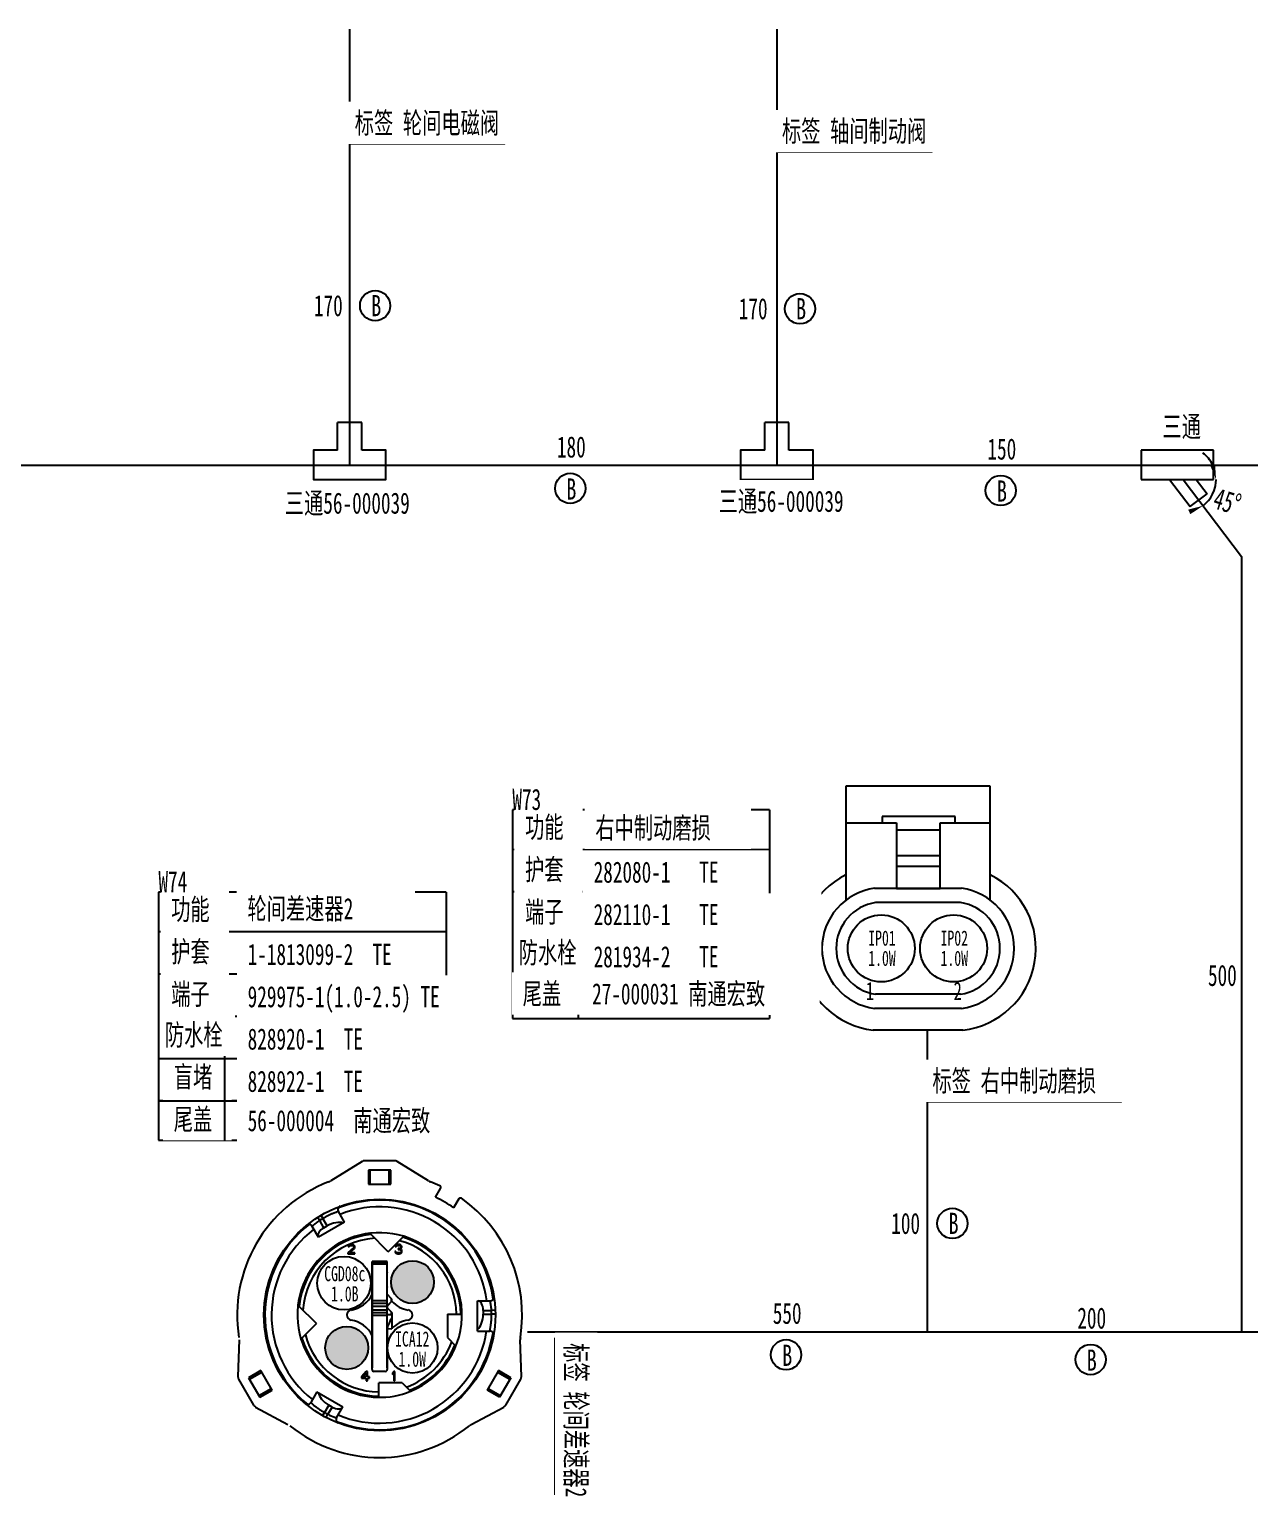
# Model space of a CAD drawing. Header units: millimetres. Extents: x 3853 to 7217, y 3585 to 4426.
# Drawn here: x 6577.7 to 6779.6, y 3936.1 to 4177.1 of the extents above; entities that cross this region are included whole.
import ezdxf

# ---------------------------------------------------------------- set-up
doc = ezdxf.new("R2010")
doc.units = ezdxf.units.MM
doc.layers.add('_0', color=7, linetype='Continuous', lineweight=25)
doc.styles.add('标准', font='', dxfattribs={"width": 0.667})
doc.styles.get('标准').set_extended_font_data('SimSun')

msp = doc.modelspace()

# ---------------------------------------------------------------- hatches: boundary and pattern name
at = {"layer": '_0', "linetype": 'ByBlock', "lineweight": -3}
h = msp.add_hatch(color=0, dxfattribs=at)
h.dxf.hatch_style = 1
edge = h.paths.add_edge_path()
edge.add_ellipse((6641.12, 3969.97), major_axis=(3.54, 0), ratio=1, start_angle=0, end_angle=360)
h = msp.add_hatch(color=0, dxfattribs=at)
h.dxf.hatch_style = 1
edge = h.paths.add_edge_path()
edge.add_arc((6630.23, 3959.08), 3.54, 0, 360)

# ---------------------------------------------------------------- linework, layer by layer
at = {"layer": '_0', "color": 0, "linetype": 'ByBlock', "lineweight": -3}
for p, q in [((6630.71, 4177.08), (6630.71, 4105.06)), ((6701.34, 4177.08), (6701.34, 4105.06)), ((6628.73, 4107.48), (6628.73, 4112.06)), ((6632.71, 4112.06), (6628.73, 4112.06)), ((6632.71, 4107.48), (6632.71, 4112.06)), ((6699.36, 4107.48), (6699.36, 4112.06)), ((6703.34, 4112.06), (6699.36, 4112.06)), ((6703.34, 4107.48), (6703.34, 4112.06)), ((6773.57, 4107.48), (6761.57, 4107.48)), ((6773.57, 4107.48), (6761.57, 4107.48)), ((6761.57, 4107.48), (6761.57, 4102.65)), ((4904.13, 4105.01), (7107.1, 4105.01)), ((6766.27, 4102.65), (6769.69, 4098.15)), ((6736.65, 4051.96), (6712.78, 4051.96)), ((6712.78, 4051.96), (6712.78, 4033.1)), ((6736.65, 4033.09), (6736.65, 4051.96)), ((6700.13, 4048.01), (6657.62, 4048.01)), ((6668.52, 4048.01), (6668.53, 4013.53)), ((6712.78, 4045.91), (6721.12, 4045.91)), ((6730.82, 4046.92), (6718.79, 4046.92)), ((6718.79, 4046.92), (6718.79, 4045.91)), ((6721.12, 4045.91), (6721.12, 4035.05)), ((6728.36, 4035.05), (6728.36, 4045.91)), ((6728.36, 4045.91), (6736.65, 4045.91)), ((6730.82, 4045.91), (6730.82, 4046.92)), ((6728.36, 4044.65), (6721.12, 4044.65)), ((6721.12, 4044.65), (6721.12, 4040.48)), ((6721.12, 4040.48), (6728.36, 4040.48)), ((6728.36, 4038.64), (6721.12, 4038.64)), ((6728.36, 4038.64), (6721.12, 4038.64)), ((6646.7, 4034.42), (6599.1, 4034.42)), ((6657.6, 4034.51), (6700.13, 4034.51)), ((6731.9, 4035.05), (6717.52, 4035.05)), ((6721.12, 4035.05), (6728.36, 4035.05)), ((6731.74, 4032.7), (6717.68, 4032.7)), ((6657.61, 4027.51), (6700.13, 4027.51)), ((6657.62, 4027.51), (6700.13, 4027.51)), ((6599.09, 4020.92), (6646.7, 4020.92)), ((6657.62, 4020.51), (6700.13, 4020.52)), ((6731.74, 4017.55), (6717.68, 4017.55)), ((6731.9, 4015.2), (6717.52, 4015.2)), ((6599.1, 4013.92), (6646.7, 4013.92)), ((6599.1, 4013.92), (6646.7, 4013.92)), ((6657.62, 4013.52), (6700.13, 4013.54)), ((6732.12, 4011.61), (6717.3, 4011.61)), ((6732.12, 4011.61), (6717.3, 4011.61)), ((6726.23, 4011.61), (6726.23, 3961.7)), ((6646.69, 3999.93), (6599.09, 3999.93)), ((6632.78, 3989.92), (6627.58, 3986.7)), ((6638.16, 3990.03), (6633.19, 3990.03)), ((6633.81, 3988.48), (6633.81, 3986.14)), ((6637.54, 3988.48), (6633.81, 3988.48)), ((6634.12, 3986.14), (6634.12, 3988.48)), ((6637.23, 3986.14), (6637.23, 3988.48)), ((6637.54, 3986.14), (6637.54, 3988.48)), ((6643.77, 3986.7), (6638.57, 3989.92)), ((6633.81, 3986.14), (6637.54, 3986.14)), ((6644.91, 3983.99), (6645.75, 3985.45)), ((6648.76, 3983.72), (6647.91, 3982.25)), ((6625.43, 3980.67), (6625.76, 3980.15)), ((6625.97, 3981.01), (6626.29, 3980.48)), ((6629.88, 3979.86), (6628.86, 3981.62)), ((6625.57, 3977.37), (6624.52, 3979.18)), ((6629.88, 3979.86), (6625.57, 3977.37)), ((6626.45, 3978.95), (6625.76, 3980.15)), ((6626.99, 3979.26), (6626.29, 3980.48)), ((6626.45, 3978.95), (6626.99, 3979.26)), ((6630.49, 3975.96), (6630.46, 3975.83)), ((6630.46, 3975.83), (6630.62, 3975.83)), ((6630.62, 3976.09), (6630.49, 3975.96)), ((6630.75, 3976.16), (6630.62, 3976.09)), ((6630.62, 3975.83), (6630.69, 3975.93)), ((6630.69, 3975.93), (6630.78, 3975.99)), ((6630.98, 3976.19), (6630.75, 3976.16)), ((6630.78, 3975.99), (6630.95, 3976.03)), ((6630.95, 3976.03), (6631.08, 3976.03)), ((6631.11, 3976.19), (6630.98, 3976.19)), ((6631.08, 3976.03), (6631.24, 3975.99)), ((6631.3, 3976.16), (6631.11, 3976.19)), ((6631.24, 3975.99), (6631.33, 3975.93)), ((6631.43, 3976.09), (6631.3, 3976.16)), ((6631.33, 3975.93), (6631.4, 3975.83)), ((6631.4, 3975.83), (6631.4, 3975.76)), ((6631.56, 3975.96), (6631.43, 3976.09)), ((6631.59, 3975.83), (6631.56, 3975.96)), ((6631.59, 3975.76), (6631.59, 3975.83)), ((6637.11, 3974.97), (6634.04, 3978.04)), ((6637.11, 3974.97), (6639.67, 3977.54)), ((6638.27, 3975.96), (6638.24, 3975.83)), ((6638.24, 3975.83), (6638.4, 3975.83)), ((6638.4, 3976.09), (6638.27, 3975.96)), ((6638.53, 3976.16), (6638.4, 3976.09)), ((6638.4, 3975.83), (6638.46, 3975.93)), ((6638.46, 3975.93), (6638.56, 3975.99)), ((6638.75, 3976.19), (6638.53, 3976.16)), ((6638.56, 3975.99), (6638.72, 3976.03)), ((6638.72, 3976.03), (6638.85, 3976.03)), ((6638.82, 3976.19), (6638.75, 3976.19)), ((6639.05, 3976.16), (6638.82, 3976.19)), ((6638.85, 3976.03), (6639.01, 3975.99)), ((6639.01, 3975.99), (6639.11, 3975.93)), ((6639.18, 3976.09), (6639.05, 3976.16)), ((6639.11, 3975.93), (6639.18, 3975.83)), ((6639.31, 3975.96), (6639.18, 3976.09)), ((6639.18, 3975.83), (6639.18, 3975.76)), ((6639.34, 3975.83), (6639.31, 3975.96)), ((6639.34, 3975.76), (6639.34, 3975.83)), ((6631.33, 3975.63), (6630.43, 3974.8)), ((6630.43, 3974.8), (6630.43, 3974.64)), ((6630.43, 3974.64), (6631.59, 3974.64)), ((6630.69, 3974.8), (6631.5, 3975.53)), ((6631.59, 3974.8), (6630.69, 3974.8)), ((6631.4, 3975.76), (6631.33, 3975.63)), ((6631.5, 3975.53), (6631.56, 3975.63)), ((6631.56, 3975.63), (6631.59, 3975.76)), ((6631.59, 3974.64), (6631.59, 3974.8)), ((6634.43, 3955.51), (6634.43, 3973.39)), ((6636.92, 3973.39), (6634.43, 3973.39)), ((6636.92, 3967.95), (6636.92, 3973.39)), ((6638.2, 3975), (6638.24, 3974.9)), ((6638.37, 3975), (6638.2, 3975)), ((6638.24, 3974.9), (6638.3, 3974.8)), ((6638.3, 3974.8), (6638.4, 3974.73)), ((6638.4, 3974.93), (6638.37, 3975)), ((6638.46, 3974.87), (6638.4, 3974.93)), ((6638.4, 3974.73), (6638.53, 3974.67)), ((6638.53, 3974.83), (6638.46, 3974.87)), ((6638.69, 3974.8), (6638.53, 3974.83)), ((6638.53, 3974.67), (6638.66, 3974.64)), ((6638.66, 3974.64), (6638.92, 3974.64)), ((6638.88, 3974.8), (6638.69, 3974.8)), ((6638.72, 3975.5), (6638.72, 3975.36)), ((6638.85, 3975.5), (6638.72, 3975.5)), ((6638.72, 3975.36), (6638.85, 3975.36)), ((6639.05, 3975.56), (6638.85, 3975.5)), ((6638.85, 3975.36), (6639.05, 3975.33)), ((6639.05, 3974.83), (6638.88, 3974.8)), ((6638.92, 3974.64), (6639.05, 3974.67)), ((6639.11, 3975.63), (6639.05, 3975.56)), ((6639.05, 3975.33), (6639.14, 3975.26)), ((6639.11, 3974.87), (6639.05, 3974.83)), ((6639.05, 3974.67), (6639.18, 3974.73)), ((6639.18, 3975.76), (6639.11, 3975.63)), ((6639.11, 3975.43), (6639.24, 3975.53)), ((6639.27, 3975.36), (6639.11, 3975.43)), ((6639.18, 3974.93), (6639.11, 3974.87)), ((6639.14, 3975.26), (6639.21, 3975.13)), ((6639.21, 3975), (6639.18, 3974.93)), ((6639.18, 3974.73), (6639.27, 3974.8)), ((6639.21, 3975.13), (6639.21, 3975)), ((6639.24, 3975.53), (6639.31, 3975.63)), ((6639.34, 3975.26), (6639.27, 3975.36)), ((6639.27, 3974.8), (6639.34, 3974.9)), ((6639.31, 3975.63), (6639.34, 3975.76)), ((6639.37, 3975.13), (6639.34, 3975.26)), ((6639.34, 3974.9), (6639.37, 3975)), ((6639.37, 3975), (6639.37, 3975.13)), ((6634.51, 3972.92), (6634.82, 3973.24)), ((6634.51, 3956.1), (6634.51, 3972.92)), ((6636.84, 3972.92), (6634.51, 3972.92)), ((6636.53, 3973.24), (6634.82, 3973.24)), ((6636.84, 3972.92), (6636.53, 3973.24)), ((6636.84, 3972.92), (6636.84, 3956.1)), ((6622.17, 3966.16), (6625.23, 3963.1)), ((6634.51, 3966.94), (6636.84, 3966.94)), ((6634.51, 3966.47), (6636.84, 3966.47)), ((6636.84, 3966), (6637.62, 3966.78)), ((6637.7, 3967.17), (6636.86, 3968.01)), ((6637.71, 3966.79), (6636.92, 3966)), ((6637.62, 3966.78), (6637.62, 3967.25)), ((6637.7, 3966.78), (6637.7, 3967.17)), ((6651.85, 3966.86), (6653.95, 3966.86)), ((6651.85, 3961.88), (6651.85, 3966.86)), ((6634.51, 3966), (6636.84, 3966)), ((6634.51, 3965.38), (6636.84, 3965.38)), ((6634.51, 3964.92), (6636.84, 3964.92)), ((6636.84, 3964.45), (6634.51, 3964.45)), ((6637.7, 3964.92), (6636.84, 3965.77)), ((6636.84, 3964.6), (6637.62, 3964.6)), ((6636.92, 3966), (6636.92, 3965.69)), ((6637.62, 3964.6), (6637.62, 3964.99)), ((6637.7, 3964.92), (6637.7, 3962.27)), ((6646.87, 3964.68), (6649.28, 3964.68)), ((6646.87, 3964.68), (6646.87, 3960.81)), ((6652.78, 3965.3), (6654.17, 3965.3)), ((6652.78, 3965.3), (6652.78, 3964.68)), ((6652.78, 3964.68), (6654.18, 3964.68)), ((6654.79, 3965.33), (6654.17, 3965.3)), ((6654.8, 3964.69), (6654.18, 3964.68)), ((6622.67, 3960.53), (6625.23, 3963.1)), ((6636.92, 3962.31), (6637.7, 3962.27)), ((6636.92, 3962.31), (6636.92, 3955.51)), ((6651.85, 3961.88), (6653.89, 3961.88)), ((6800.66, 3961.7), (6660.12, 3961.7)), ((6612.43, 3960.45), (6612.24, 3954.34)), ((6646.87, 3960.81), (6648.28, 3959.4)), ((6659.11, 3954.34), (6658.92, 3960.45)), ((6616.02, 3955.33), (6614, 3954.17)), ((6614, 3954.17), (6615.87, 3950.94)), ((6614.16, 3953.9), (6616.18, 3955.06)), ((6617.89, 3952.1), (6616.02, 3955.33)), ((6633.47, 3955.2), (6632.7, 3954.3)), ((6632.7, 3954.3), (6632.7, 3954.1)), ((6632.7, 3954.1), (6633.47, 3954.1)), ((6632.92, 3954.3), (6633.47, 3954.93)), ((6633.47, 3954.3), (6632.92, 3954.3)), ((6633.67, 3955.2), (6633.47, 3955.2)), ((6633.47, 3954.93), (6633.47, 3954.3)), ((6633.47, 3954.1), (6633.47, 3953.64)), ((6633.67, 3954.3), (6633.67, 3955.2)), ((6633.99, 3954.3), (6633.67, 3954.3)), ((6633.67, 3954.1), (6633.99, 3954.1)), ((6633.67, 3953.64), (6633.67, 3954.1)), ((6633.99, 3954.1), (6633.99, 3954.3)), ((6636.61, 3955.2), (6634.74, 3955.2)), ((6638.01, 3955.2), (6637.81, 3954.96)), ((6637.81, 3954.96), (6637.81, 3954.7)), ((6637.81, 3954.7), (6638.01, 3954.93)), ((6638.2, 3955.2), (6638.01, 3955.2)), ((6638.01, 3954.93), (6638.01, 3953.64)), ((6638.2, 3953.64), (6638.2, 3955.2)), ((6655.33, 3955.33), (6653.46, 3952.1)), ((6655.18, 3955.06), (6657.2, 3953.9)), ((6657.35, 3954.17), (6655.33, 3955.33)), ((6657.35, 3954.17), (6655.48, 3950.94)), ((6612.34, 3953.93), (6614.83, 3949.62)), ((6615.71, 3951.2), (6617.73, 3952.37)), ((6615.87, 3950.94), (6617.89, 3952.1)), ((6625.3, 3951.84), (6624.28, 3950.07)), ((6625.3, 3951.84), (6629.61, 3949.35)), ((6633.47, 3953.64), (6633.67, 3953.64)), ((6639.4, 3953.33), (6635.52, 3953.33)), ((6635.52, 3950.92), (6635.52, 3953.33)), ((6638.01, 3953.64), (6638.2, 3953.64)), ((6639.4, 3953.33), (6640.8, 3951.92)), ((6655.48, 3950.94), (6653.46, 3952.1)), ((6653.62, 3952.37), (6655.64, 3951.2)), ((6656.52, 3949.62), (6659.01, 3953.93)), ((6615.14, 3949.32), (6620.52, 3946.43)), ((6627.26, 3949.63), (6626.56, 3948.42)), ((6627.8, 3949.32), (6627.1, 3948.12)), ((6627.8, 3949.32), (6627.26, 3949.63)), ((6628.56, 3947.54), (6629.61, 3949.35)), ((6650.83, 3946.43), (6656.21, 3949.32)), ((6626.25, 3947.88), (6626.56, 3948.42)), ((6626.82, 3947.58), (6627.1, 3948.12))]:
    msp.add_line(p, q, dxfattribs=at)
at = {"layer": '_0', "color": 0}
for p, q in [((6778.2, 4089.92), (6778.2, 3961.7)), ((6657.62, 4041.51), (6700.13, 4041.5)), ((6599.1, 4027.92), (6646.7, 4027.91)), ((6599.09, 3993.43), (6646.69, 3993.42))]:
    msp.add_line(p, q, dxfattribs=at)
at = {"layer": '_0', "color": 0, "lineweight": -3}
for points in [[(6630.71, 4164.03), (6656.32, 4164.03), (6656.32, 4158.1), (6630.71, 4158.1)], [(6701.34, 4162.68), (6726.96, 4162.68), (6726.96, 4156.76), (6701.34, 4156.76)], [(6726.23, 4005.69), (6758.29, 4005.69), (6758.29, 3999.77), (6726.23, 3999.77)], [(6670.62, 3960.72), (6670.62, 3932.41), (6664.69, 3932.41), (6664.69, 3960.72)]]:
    msp.add_lwpolyline(points, close=True, dxfattribs=at)
at = {"layer": '_0', "color": 0, "linetype": 'ByBlock', "lineweight": -3}
for points in [[(6628.73, 4107.48), (6624.72, 4107.48), (6624.72, 4102.65), (6636.72, 4102.65), (6636.72, 4107.48), (6632.71, 4107.48)], [(6699.36, 4107.48), (6695.35, 4107.48), (6695.35, 4102.65), (6707.36, 4102.65), (6707.36, 4107.48), (6703.34, 4107.48)]]:
    msp.add_lwpolyline(points, dxfattribs=at)
at = {"layer": '_0', "color": 3, "linetype": 'ByBlock', "lineweight": -3}
for centre in [(6634.93, 4131.37), (6705.18, 4130.86), (6667.19, 4101.17)]:
    msp.add_circle(centre, 2.5, dxfattribs=at)
at = {"layer": '_0', "color": 0, "linetype": 'ByBlock', "lineweight": -3}
for centre, radius in [((6738.38, 4100.82), 2.5), ((6718.62, 4025.13), 5.53), ((6730.58, 4025.13), 5.53), ((6635.68, 3964.53), 19.13), ((6629.79, 3969.79), 4.42), ((6641.12, 3969.97), 3.54), ((6630.23, 3959.08), 3.54), ((6641.12, 3959.08), 4.14)]:
    msp.add_circle(centre, radius, dxfattribs=at)
at = {"layer": '_0', "linetype": 'ByBlock', "lineweight": -3}
for centre in [(6730.39, 3979.67), (6702.88, 3957.96), (6753.24, 3957.16)]:
    msp.add_circle(centre, 2.5, dxfattribs=at)
at = {"layer": '_0', "color": 0, "linetype": 'ByBlock', "lineweight": -3}
for centre, radius, start, end in [((6768.52, 4102.65), 5.46, 26.4793, 52.9587), ((6718.84, 4025.13), 13.6, 116.4828, 263.4859), ((6718.84, 4025.13), 13.6, 116.4828, 263.4859), ((6730.58, 4025.13), 13.6, 276.5141, 63.4987), ((6730.58, 4025.13), 13.6, 276.5141, 63.4987), ((6718.84, 4025.13), 10.02, 97.5927, 262.4073), ((6730.58, 4025.13), 10.02, 277.5927, 82.4073), ((6718.84, 4025.13), 7.67, 98.6806, 261.3194), ((6730.58, 4025.13), 7.67, 278.6806, 81.3194), ((6633.19, 3989.25), 0.778, 90, 121.7878), ((6638.16, 3989.25), 0.778, 58.2122, 90), ((6635.68, 3964.53), 23.56, 110.9746, 189.0254), ((6626.52, 3988.41), 2.02, 290.9746, 301.7878), ((6644.83, 3988.41), 2.02, 238.2122, 249.0254), ((6635.68, 3964.53), 23.56, 65.0485, 69.0254), ((6645.48, 3985.61), 0.311, 330, 65.0485), ((6635.68, 3964.53), 18.97, 7.9254, 111.1055), ((6635.68, 3964.53), 21.54, 55.3799, 64.6201), ((6649.03, 3983.56), 0.311, 54.9515, 150), ((6635.68, 3964.53), 23.56, 350.9746, 54.9515), ((6629.4, 3981.94), 0.622, 111.1121, 210), ((6635.68, 3964.53), 17.88, 7.4957, 111.4964), ((6635.68, 3964.53), 18.97, 127.9254, 231.1055), ((6635.68, 3964.53), 17.88, 127.4957, 231.4964), ((6623.98, 3978.87), 0.622, 30, 122.959), ((6635.68, 3964.53), 18.51, 120.4815, 122.4081), ((6635.68, 3964.53), 13.61, 72.9416, 197.0584), ((6635.68, 3964.53), 13.61, 96.8922, 173.1078), ((6635.68, 3964.53), 13.4, 96.1901, 173.8099), ((6635.68, 3964.53), 12.71, 93.6436, 176.3564), ((6635.68, 3964.53), 12.71, 0.7011, 75.1108), ((6635.68, 3964.53), 13.4, 0.665, 73.4152), ((6635.68, 3964.53), 13.61, 292.1344, 72.9416), ((6630.23, 3972.3), 4.28, 349.0575, 0), ((6641.12, 3972.3), 4.28, 180, 190.9425), ((6630.23, 3969.97), 4.28, 349.0575, 0), ((6641.12, 3969.97), 4.28, 180, 190.9425), ((6630.23, 3969.97), 4.67, 278.7974, 334.1581), ((6636.64, 3967.79), 0.311, 45, 48.2492), ((6641.12, 3969.97), 4.67, 222.8334, 261.2026), ((6653.95, 3967.48), 0.622, 270, 2.959), ((6631.08, 3964.53), 0.842, 98.7974, 261.2026), ((6641.12, 3961.42), 4.28, 143.1301, 167.9175), ((6640.28, 3964.53), 0.842, 278.6125, 81.2026), ((6635.68, 3964.53), 18.51, 0.4815, 2.4081), ((6635.68, 3964.53), 18.97, 247.9254, 351.1055), ((6635.68, 3964.53), 17.88, 247.4957, 351.4964), ((6630.23, 3959.08), 4.67, 25.8419, 81.2026), ((6630.23, 3961.42), 4.28, 349.0575, 10.9425), ((6641.12, 3961.42), 4.28, 169.0575, 190.9425), ((6641.1, 3959.08), 4.67, 98.6125, 136.85), ((6653.89, 3961.26), 0.622, 351.1121, 90), ((6635.68, 3964.53), 13.61, 197.0584, 292.1259), ((6635.68, 3964.53), 13.4, 196.5848, 269.335), ((6635.68, 3964.53), 12.71, 194.8892, 269.2989), ((6630.23, 3959.08), 4.28, 349.0575, 0), ((6641.12, 3959.08), 4.28, 180, 190.9425), ((6635.68, 3964.53), 12.71, 290.4163, 339.5837), ((6635.68, 3964.53), 13.4, 291.7581, 338.2419), ((6660.94, 3960.51), 2.02, 170.9746, 181.7878), ((6613.02, 3954.32), 0.778, 178.2122, 210), ((6633.73, 3956.1), 0.778, 334.2402, 0), ((6634.74, 3955.51), 0.311, 180, 270), ((6636.61, 3955.51), 0.311, 270, 0), ((6637.62, 3956.1), 0.778, 180, 205.7598), ((6658.34, 3954.32), 0.778, 330, 1.7878), ((6615.51, 3950.01), 0.778, 210, 241.7878), ((6623.74, 3950.38), 0.622, 231.1121, 330), ((6655.85, 3950.01), 0.778, 298.2122, 330), ((6635.68, 3964.53), 18.51, 240.4815, 242.4081), ((6629.1, 3947.23), 0.622, 150, 242.959), ((6635.68, 3964.53), 23.56, 230.9746, 309.0254), ((6651.79, 3944.65), 2.02, 118.2122, 129.0254)]:
    msp.add_arc(centre, radius, start, end, dxfattribs=at)
for centre, major_axis, start_param, end_param in [((6626.9, 3978.18), (1.35, 0.78), 1.570796, 3.141593), ((6627.8, 3977.86), (2.42, 1.4), 0.436367, 1.570796), ((6651.89, 3965.3), (0, 1.56), 4.712389, 6.283185), ((6651.17, 3964.68), (0, 2.8), 3.57796, 4.712389), ((6628.07, 3951.03), (2.42, -1.4), 3.57796, 4.712389), ((6628.25, 3950.1), (1.35, -0.78), 4.712389, 6.283185)]:
    msp.add_ellipse(centre, major_axis=major_axis, ratio=0.57735, start_param=start_param, end_param=end_param, dxfattribs=at)
for points, knots in [([(6628.86, 3981.62), (6628.86, 3981.62), (6628.86, 3981.62), (6628.86, 3981.62), (6628.86, 3981.62), (6628.85, 3981.62), (6628.85, 3981.62), (6628.85, 3981.62), (6628.84, 3981.62), (6628.84, 3981.62), (6628.83, 3981.61), (6628.82, 3981.61), (6628.8, 3981.61), (6628.79, 3981.6), (6628.77, 3981.6), (6628.74, 3981.59), (6628.7, 3981.57), (6628.65, 3981.56), (6628.59, 3981.54), (6628.54, 3981.52), (6628.47, 3981.49), (6628.37, 3981.46), (6628.24, 3981.41), (6628.07, 3981.34), (6627.88, 3981.27), (6627.67, 3981.18), (6627.46, 3981.09), (6627.23, 3980.98), (6627, 3980.87), (6626.68, 3980.7), (6626.45, 3980.57), (6626.29, 3980.48)], [0, 0, 0, 0, 0.000077, 0.000308, 0.000692, 0.001231, 0.001922, 0.002768, 0.004918, 0.00768, 0.011052, 0.01503, 0.019611, 0.024792, 0.030569, 0.043891, 0.059538, 0.077461, 0.097609, 0.119925, 0.144347, 0.170808, 0.229567, 0.29561, 0.368294, 0.446935, 0.530806, 0.619134, 0.711099, 0.80584, 1, 1, 1, 1]), ([(6625.76, 3980.15), (6625.67, 3980.1), (6625.51, 3979.98), (6625.31, 3979.84), (6625.16, 3979.72), (6625.06, 3979.64), (6624.96, 3979.56), (6624.87, 3979.49), (6624.79, 3979.43), (6624.72, 3979.36), (6624.67, 3979.32), (6624.64, 3979.29), (6624.61, 3979.26), (6624.59, 3979.25), (6624.57, 3979.23), (6624.56, 3979.22), (6624.55, 3979.21), (6624.54, 3979.2), (6624.53, 3979.19), (6624.53, 3979.19), (6624.53, 3979.19), (6624.52, 3979.19), (6624.52, 3979.18), (6624.52, 3979.18), (6624.52, 3979.18), (6624.52, 3979.18), (6624.52, 3979.18)], [0, 0, 0, 0, 0.193833, 0.380292, 0.468562, 0.552426, 0.631106, 0.703864, 0.770002, 0.828865, 0.879846, 0.902206, 0.922394, 0.940353, 0.956029, 0.969377, 0.980355, 0.984944, 0.988929, 0.992306, 0.995073, 0.997227, 0.998767, 0.999306, 0.999692, 1, 1, 1, 1]), ([(6654.17, 3965.3), (6654.16, 3965.41), (6654.15, 3965.6), (6654.12, 3965.85), (6654.1, 3966.04), (6654.08, 3966.17), (6654.06, 3966.29), (6654.04, 3966.4), (6654.02, 3966.5), (6654, 3966.59), (6653.99, 3966.66), (6653.98, 3966.71), (6653.97, 3966.74), (6653.97, 3966.77), (6653.96, 3966.79), (6653.96, 3966.81), (6653.95, 3966.83), (6653.95, 3966.84), (6653.95, 3966.84), (6653.95, 3966.85), (6653.95, 3966.85), (6653.95, 3966.85), (6653.95, 3966.86), (6653.95, 3966.86), (6653.95, 3966.86), (6653.95, 3966.86), (6653.95, 3966.86)], [0, 0, 0, 0, 0.193832, 0.380291, 0.468562, 0.552426, 0.631105, 0.703863, 0.770002, 0.828865, 0.879846, 0.902206, 0.922394, 0.940353, 0.956029, 0.969377, 0.980355, 0.984944, 0.988929, 0.992306, 0.995073, 0.997227, 0.998767, 0.999306, 0.999692, 1, 1, 1, 1]), ([(6653.89, 3961.88), (6653.89, 3961.88), (6653.89, 3961.88), (6653.89, 3961.88), (6653.89, 3961.88), (6653.89, 3961.89), (6653.89, 3961.89), (6653.89, 3961.89), (6653.9, 3961.9), (6653.9, 3961.9), (6653.9, 3961.91), (6653.9, 3961.92), (6653.9, 3961.94), (6653.91, 3961.95), (6653.91, 3961.97), (6653.92, 3962.01), (6653.93, 3962.05), (6653.94, 3962.1), (6653.95, 3962.15), (6653.96, 3962.22), (6653.97, 3962.28), (6653.99, 3962.38), (6654.02, 3962.53), (6654.05, 3962.71), (6654.07, 3962.91), (6654.1, 3963.13), (6654.13, 3963.36), (6654.15, 3963.61), (6654.17, 3963.87), (6654.18, 3964.23), (6654.18, 3964.5), (6654.18, 3964.68)], [0, 0, 0, 0, 0.000077, 0.000308, 0.000692, 0.001231, 0.001922, 0.002768, 0.004918, 0.00768, 0.011052, 0.01503, 0.019611, 0.024792, 0.030569, 0.043891, 0.059538, 0.077461, 0.097609, 0.119925, 0.144347, 0.170808, 0.229567, 0.29561, 0.368294, 0.446935, 0.530806, 0.619134, 0.711099, 0.80584, 1, 1, 1, 1]), ([(6624.28, 3950.07), (6624.28, 3950.07), (6624.28, 3950.07), (6624.28, 3950.07), (6624.28, 3950.07), (6624.28, 3950.07), (6624.28, 3950.07), (6624.29, 3950.07), (6624.29, 3950.06), (6624.3, 3950.06), (6624.3, 3950.05), (6624.31, 3950.04), (6624.32, 3950.03), (6624.33, 3950.03), (6624.35, 3950.01), (6624.37, 3949.99), (6624.41, 3949.96), (6624.44, 3949.93), (6624.49, 3949.89), (6624.53, 3949.85), (6624.59, 3949.8), (6624.66, 3949.74), (6624.77, 3949.64), (6624.92, 3949.53), (6625.08, 3949.4), (6625.25, 3949.27), (6625.45, 3949.13), (6625.65, 3948.99), (6625.86, 3948.84), (6626.17, 3948.65), (6626.4, 3948.51), (6626.56, 3948.42)], [0, 0, 0, 0, 0.000077, 0.000308, 0.000692, 0.001231, 0.001922, 0.002768, 0.004918, 0.00768, 0.011052, 0.01503, 0.019611, 0.024792, 0.030569, 0.043891, 0.059538, 0.077461, 0.09761, 0.119925, 0.144347, 0.170808, 0.229567, 0.29561, 0.368294, 0.446935, 0.530806, 0.619134, 0.711099, 0.80584, 1, 1, 1, 1]), ([(6627.1, 3948.12), (6627.2, 3948.08), (6627.38, 3947.99), (6627.6, 3947.89), (6627.77, 3947.82), (6627.9, 3947.77), (6628.01, 3947.73), (6628.12, 3947.69), (6628.22, 3947.65), (6628.3, 3947.62), (6628.37, 3947.6), (6628.41, 3947.59), (6628.44, 3947.58), (6628.47, 3947.57), (6628.49, 3947.56), (6628.51, 3947.55), (6628.53, 3947.55), (6628.54, 3947.55), (6628.55, 3947.54), (6628.55, 3947.54), (6628.55, 3947.54), (6628.56, 3947.54), (6628.56, 3947.54), (6628.56, 3947.54), (6628.56, 3947.54), (6628.56, 3947.54), (6628.56, 3947.54)], [0, 0, 0, 0, 0.193832, 0.380291, 0.468562, 0.552426, 0.631105, 0.703863, 0.770002, 0.828865, 0.879846, 0.902206, 0.922394, 0.940353, 0.956029, 0.969377, 0.980355, 0.984944, 0.988929, 0.992306, 0.995073, 0.997227, 0.998767, 0.999306, 0.999692, 1, 1, 1, 1])]:
    msp.add_open_spline(points, degree=3, knots=knots, dxfattribs=at)

# ---------------------------------------------------------------- texts
at = {"layer": '_0', "color": 3, "linetype": 'ByBlock', "lineweight": -3, "char_height": 3.5, "attachment_point": 1, "style": '标准'}
for s, insert, width in [('170', (6624.81, 4133.13), 15.1586), ('170', (6695.06, 4132.62), 15.1586), ('{\\W0.7;B}', (6666.54, 4102.82), 2.5227)]:
    msp.add_mtext(s, dxfattribs=dict(at, insert=insert, width=width))
for s, insert in [('{\\W0.7;B}', (6634.28, 4133.13)), ('{\\W0.7;B}', (6704.53, 4132.62)), ('180', (6664.99, 4109.77))]:
    msp.add_mtext(s, dxfattribs=dict(at, insert=insert))
at = {"layer": '_0', "color": 0, "linetype": 'ByBlock', "lineweight": -3, "attachment_point": 1, "style": '标准'}
for s, insert, char_height, width in [('三通', (6765.11, 4113.14), 3.5, 15.1586), ('{\\W0.7;B}', (6737.74, 4102.48), 3.5, 2.5227), ('1', (6716.06, 4019.59), 3, 0.0275), ('2', (6730.58, 4019.59), 3, 4.85722573273506e-17)]:
    msp.add_mtext(s, dxfattribs=dict(at, insert=insert, char_height=char_height, width=width))
at = {"layer": '_0', "color": 0, "linetype": 'ByBlock', "lineweight": -3, "insert": (6736.18, 4109.43), "char_height": 3.5, "attachment_point": 1, "style": '标准'}
msp.add_mtext('150', dxfattribs=at)
at = {"layer": '_0', "color": 0, "linetype": 'ByBlock', "lineweight": -3, "insert": (6775.83, 4098.98), "char_height": 3.5, "attachment_point": 5, "rotation": 342.7373, "style": '标准', "bg_fill": 3, "box_fill_scale": 1.1, "bg_fill_color": 256, "bg_fill_true_color": 13158600, "bg_fill_transparency": 0}
msp.add_mtext('45°', dxfattribs=at)
at = {"layer": '_0', "color": 0, "char_height": 2.5, "width": 4.9731, "attachment_point": 1, "style": '标准'}
for s, insert in [('\\pxsm0.8,qc,t0.32;{\\fFangSong_GB2312|b0|i0|c134|p2;IP01\\P1.0W}', (6716.25, 4028.08)), ('\\pxsm0.8,qc,t0.32;{\\fFangSong_GB2312|b0|i0|c134|p2;IP02\\P1.0W}', (6728.21, 4028.08)), ('\\pxsm0.8,qc,t0.32;{\\fFangSong_GB2312|b0|i0|c134|p2;CGD08c\\P1.0B}', (6627.43, 3972.61)), ('\\pxsm0.8,qc,t0.32;{\\fFangSong_GB2312|b0|i0|c134|p2;ICA12\\P1.0W}', (6638.58, 3961.82))]:
    msp.add_mtext(s, dxfattribs=dict(at, insert=insert))
at = {"layer": '_0', "linetype": 'ByBlock', "lineweight": -3, "char_height": 3.5, "attachment_point": 1, "style": '标准'}
for s, insert, width in [('500', (6772.64, 4022.42), 15.1586), ('100', (6720.27, 3981.42), 15.1586), ('{\\W0.7;B}', (6702.24, 3959.62), 2.5227), ('{\\W0.7;B}', (6752.59, 3958.82), 2.5227)]:
    msp.add_mtext(s, dxfattribs=dict(at, insert=insert, width=width))
for s, insert in [('{\\W0.7;B}', (6729.74, 3981.43)), ('550', (6700.68, 3966.57)), ('200', (6751.04, 3965.77))]:
    msp.add_mtext(s, dxfattribs=dict(at, insert=insert))

# ---------------------------------------------------------------- next in the draw order: linework, layer by layer
at = {"layer": '_0', "color": 0, "linetype": 'ByBlock', "lineweight": -3}
for p, q in [((6773.57, 4102.65), (6773.57, 4107.48)), ((6761.57, 4102.65), (6773.57, 4102.65)), ((6768.52, 4102.65), (6778.2, 4089.92)), ((6770.71, 4102.65), (6772.5, 4100.29)), ((6769.69, 4098.15), (6772.5, 4100.29))]:
    msp.add_line(p, q, dxfattribs=at)
msp.add_arc((6768.52, 4102.65), 5.46, 307.2599, 0, dxfattribs=at)
for points in [[(6773.82, 4105.17), (6773, 4104.98), (6773.98, 4102.65)], [(6769.38, 4097.66), (6769.71, 4096.9), (6771.83, 4098.3)]]:
    msp.add_solid(points, dxfattribs=at)

# ---------------------------------------------------------------- next in the draw order: texts
at = {"layer": '_0', "color": 0, "char_height": 3.5, "attachment_point": 1, "style": '标准', "bg_fill": 2}
for s, insert, width in [('{\\fFangSong_GB2312|b0|i0|c134|p2;标签 轮间电磁阀 }', (6631.56, 4163.33), 24.7602), ('{\\fFangSong_GB2312|b0|i0|c134|p2;标签 轴间制动阀 }', (6702.2, 4161.99), 24.7602), ('\\pxqc;{\\fFangSong_GB2312|b0|i0|c134|p2;三通56-000039}', (6620.06, 4100.48), 20.5328), ('\\pxqc;{\\fFangSong_GB2312|b0|i0|c134|p2;三通56-000039}', (6691.79, 4100.79), 20.5328), ('{\\fFangSong_GB2312|b0|i0|c134|p2;右中制动磨损}', (6671.33, 4046.81), 24.0033), ('{\\fFangSong_GB2312|b0|i0|c134|p2;轮间差速器2}', (6613.81, 4033.45), 25.971), ('{\\fFangSong_GB2312|b0|i0|c134|p2;盲堵}', (6601.63, 4005.64), 7.8037), ('{\\fFangSong_GB2312|b0|i0|c134|p2;标签 右中制动磨损}', (6727.08, 4004.99), 32.2939)]:
    msp.add_mtext(s, dxfattribs=dict(at, insert=insert, width=width))
at = {"layer": '_0', "color": 0, "insert": (6669.92, 3959.87), "char_height": 3.5, "width": 27.4535, "attachment_point": 1, "rotation": 270, "style": '标准', "bg_fill": 2}
msp.add_mtext('{\\fFangSong_GB2312|b0|i0|c134|p2;标签 \\fFangSong_GB2312|b0|i0|c134|p2;轮间差速器2}', dxfattribs=at)

# ---------------------------------------------------------------- next in the draw order: linework, layer by layer
at = {"layer": '_0', "color": 0, "linetype": 'ByBlock', "lineweight": -3}
msp.add_line((6599.1, 4006.92), (6646.7, 4006.94), dxfattribs=at)

# ---------------------------------------------------------------- next in the draw order: texts
at = {"layer": '_0', "color": 0, "char_height": 3.5, "attachment_point": 1, "style": '标准', "bg_fill": 2}
for s, insert, width in [('{\\fFangSong_GB2312|b0|i0|c134|p2;282080-1   TE}', (6671.06, 4039.49), 35.8921), ('{\\fFangSong_GB2312|b0|i0|c134|p2;1-1813099-2  TE}', (6613.85, 4025.9), 35.8921), ('{\\fFangSong_GB2312|b0|i0|c134|p2;尾盖}', (6601.63, 3998.64), 7.8037)]:
    msp.add_mtext(s, dxfattribs=dict(at, insert=insert, width=width))

# ---------------------------------------------------------------- next in the draw order: linework, layer by layer
at = {"layer": '_0', "lineweight": -3}
for p, q in [((6700.13, 4048.01), (6700.13, 4013.54)), ((6646.7, 4034.42), (6646.69, 3993.42))]:
    msp.add_line(p, q, dxfattribs=at)
at = {"layer": '_0', "color": 0, "linetype": 'ByBlock', "lineweight": -3}
for p, q in [((6610.01, 4034.42), (6610.02, 3993.43)), ((6599.1, 3999.93), (6646.7, 3999.95))]:
    msp.add_line(p, q, dxfattribs=at)
at = {"layer": '_0', "color": 0, "lineweight": -3}
msp.add_line((6599.09, 3999.93), (6599.09, 3993.43), dxfattribs=at)

# ---------------------------------------------------------------- next in the draw order: texts
at = {"layer": '_0', "color": 0, "insert": (6659.72, 4046.93), "char_height": 3.5, "width": 7.8037, "attachment_point": 1, "style": '标准', "bg_fill": 2}
msp.add_mtext('{\\fFangSong_GB2312|b0|i0|c134|p2;功能}', dxfattribs=at)

# ---------------------------------------------------------------- next in the draw order: texts
at = {"layer": '_0', "color": 0, "linetype": 'ByBlock', "lineweight": -3, "insert": (6657.62, 4051.51), "char_height": 3.5, "width": 15.1586, "attachment_point": 1, "style": '标准'}
msp.add_mtext('W73', dxfattribs=at)
at = {"layer": '_0', "color": 0, "char_height": 3.5, "attachment_point": 1, "style": '标准', "bg_fill": 2}
for s, insert, width in [('{\\fFangSong_GB2312|b0|i0|c134|p2;护套}', (6659.72, 4039.93), 7.8037), ('{\\fFangSong_GB2312|b0|i0|c134|p2;功能}', (6601.2, 4033.34), 7.8037), ('{\\fFangSong_GB2312|b0|i0|c134|p2;56-000004  南通宏致}', (6613.85, 3998.41), 35.8921)]:
    msp.add_mtext(s, dxfattribs=dict(at, insert=insert, width=width))

# ---------------------------------------------------------------- next in the draw order: linework, layer by layer
at = {"layer": '_0', "color": 0, "lineweight": -3}
msp.add_line((6657.62, 4048.01), (6657.62, 4041.51), dxfattribs=at)

# ---------------------------------------------------------------- next in the draw order: texts
at = {"layer": '_0', "color": 0, "linetype": 'ByBlock', "lineweight": -3, "insert": (6599.1, 4037.92), "char_height": 3.5, "width": 15.1586, "attachment_point": 1, "style": '标准'}
msp.add_mtext('W74', dxfattribs=at)
at = {"layer": '_0', "color": 0, "char_height": 3.5, "width": 7.8037, "attachment_point": 1, "style": '标准', "bg_fill": 2}
for s, insert in [('{\\fFangSong_GB2312|b0|i0|c134|p2;端子}', (6659.72, 4032.93)), ('{\\fFangSong_GB2312|b0|i0|c134|p2;护套}', (6601.21, 4026.34))]:
    msp.add_mtext(s, dxfattribs=dict(at, insert=insert))

# ---------------------------------------------------------------- next in the draw order: linework, layer by layer
at = {"layer": '_0', "color": 0, "lineweight": -3}
for p, q in [((6657.62, 4041.51), (6657.62, 4034.51)), ((6599.1, 4034.42), (6599.1, 4027.92))]:
    msp.add_line(p, q, dxfattribs=at)

# ---------------------------------------------------------------- next in the draw order: texts
at = {"layer": '_0', "color": 0, "char_height": 3.5, "attachment_point": 1, "style": '标准', "bg_fill": 2}
for s, insert, width in [('{\\fFangSong_GB2312|b0|i0|c134|p2;防水栓}', (6658.67, 4026.2), 9.8578), ('{\\fFangSong_GB2312|b0|i0|c134|p2;端子}', (6601.21, 4019.34), 7.8037)]:
    msp.add_mtext(s, dxfattribs=dict(at, insert=insert, width=width))

# ---------------------------------------------------------------- next in the draw order: linework, layer by layer
at = {"layer": '_0', "color": 0, "lineweight": -3}
for p, q in [((6657.62, 4034.51), (6657.62, 4027.51)), ((6599.1, 4027.92), (6599.1, 4020.92)), ((6657.62, 4027.51), (6657.62, 4020.51)), ((6657.62, 4020.51), (6657.62, 4013.52))]:
    msp.add_line(p, q, dxfattribs=at)

# ---------------------------------------------------------------- next in the draw order: texts
at = {"layer": '_0', "color": 0, "char_height": 3.5, "attachment_point": 1, "style": '标准', "bg_fill": 2}
for s, insert, width in [('{\\fFangSong_GB2312|b0|i0|c134|p2;282110-1   TE}', (6671.06, 4032.49), 35.8921), ('{\\fFangSong_GB2312|b0|i0|c134|p2;防水栓}', (6600.16, 4012.61), 9.8578)]:
    msp.add_mtext(s, dxfattribs=dict(at, insert=insert, width=width))

# ---------------------------------------------------------------- next in the draw order: linework, layer by layer
at = {"layer": '_0', "color": 0, "lineweight": -3}
for p, q in [((6599.1, 4020.92), (6599.1, 4013.92)), ((6599.1, 4013.92), (6599.1, 4006.92)), ((6599.1, 4006.92), (6599.1, 3999.93))]:
    msp.add_line(p, q, dxfattribs=at)

# ---------------------------------------------------------------- next in the draw order: texts
at = {"layer": '_0', "color": 0, "char_height": 3.5, "attachment_point": 1, "style": '标准', "bg_fill": 2}
for s, insert, width in [('{\\fFangSong_GB2312|b0|i0|c134|p2;929975-1(1.0-2.5) TE}', (6613.85, 4018.9), 35.8921), ('{\\fFangSong_GB2312|b0|i0|c134|p2;尾盖}', (6659.33, 4019.4), 9.8578)]:
    msp.add_mtext(s, dxfattribs=dict(at, insert=insert, width=width))

# ---------------------------------------------------------------- next in the draw order: texts
at = {"layer": '_0', "color": 0, "char_height": 3.5, "width": 35.8921, "attachment_point": 1, "style": '标准', "bg_fill": 2}
for s, insert in [('{\\fFangSong_GB2312|b0|i0|c134|p2;281934-2   TE}', (6671.06, 4025.5)), ('{\\fFangSong_GB2312|b0|i0|c134|p2;828920-1  TE}', (6613.85, 4011.9))]:
    msp.add_mtext(s, dxfattribs=dict(at, insert=insert))

# ---------------------------------------------------------------- next in the draw order: texts
for s, insert in [('{\\fFangSong_GB2312|b0|i0|c134|p2;27-000031 南通宏致}', (6670.81, 4019.37)), ('{\\fFangSong_GB2312|b0|i0|c134|p2;828922-1  TE}', (6613.85, 4004.91))]:
    msp.add_mtext(s, dxfattribs=dict(at, insert=insert))

doc.saveas('drawing.dxf')
